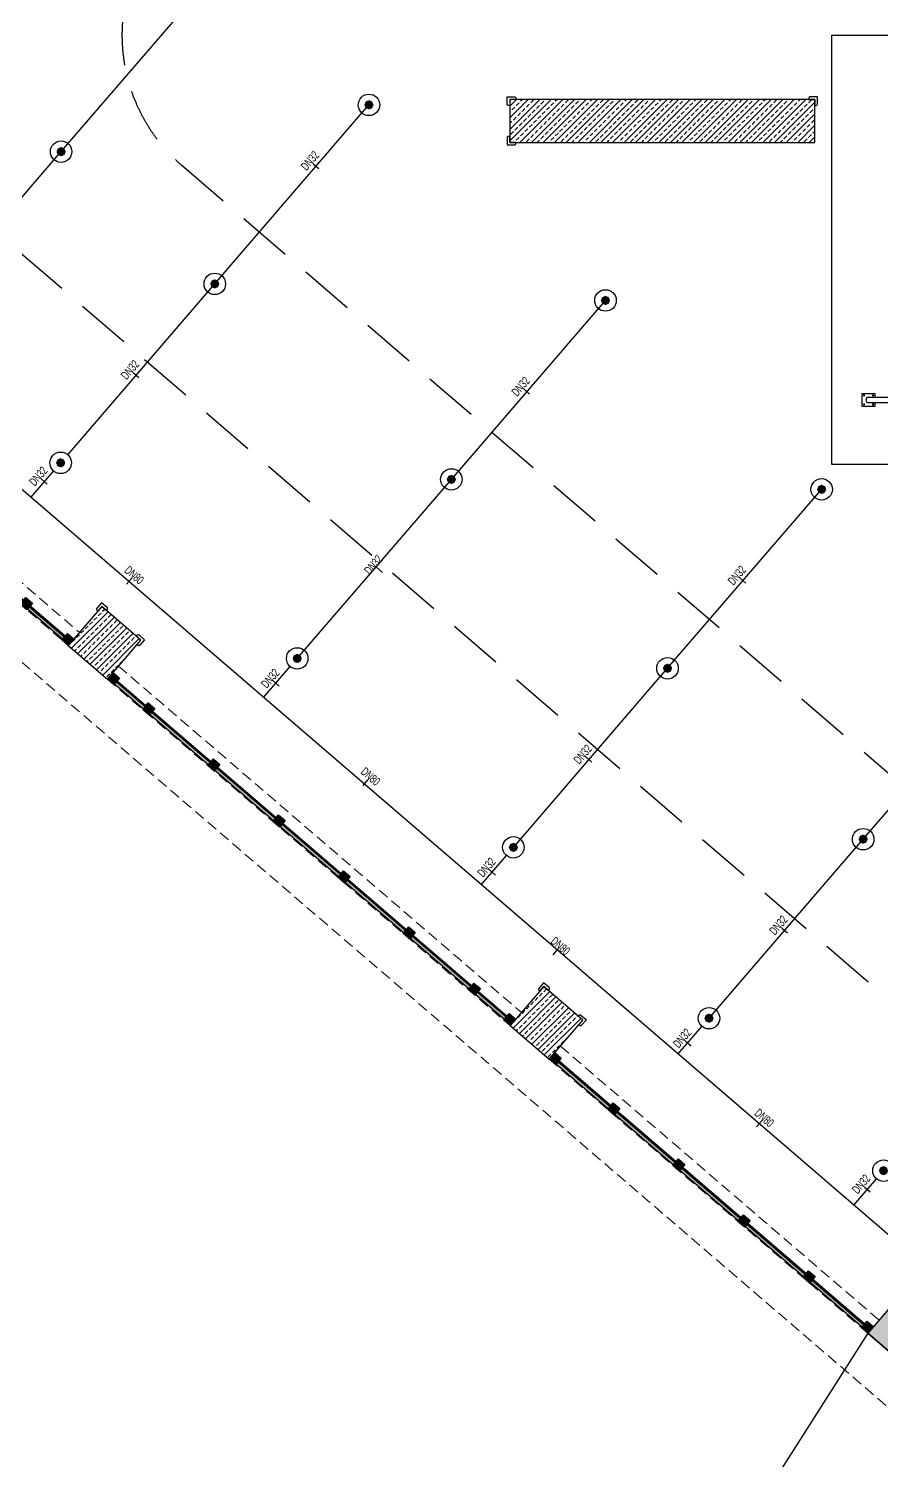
# Model space of a CAD drawing. Header units: millimetres. Extents: x -379292 to 1221486, y 92049 to 447512.
# Drawn here: x 334478 to 344402, y 105220 to 121894 of the extents above; entities that cross this region are included whole.
import ezdxf
from ezdxf.enums import TextEntityAlignment as Align
from ezdxf.lldxf.tags import DXFTag

# ---------------------------------------------------------------- set-up
doc = ezdxf.new("R2010")
doc.units = ezdxf.units.MM
doc.linetypes.add('HIDDEN', pattern=[9.525, 6.35, -3.175])
for name, color, linetype in [('-M-YNGN-BORUID', 7, 'Continuous'), ('-M-YNGN-BORUUZUN', 7, 'Continuous'), ('-M-YNGN-BORUYUK', 7, 'Continuous'), ('-M-YNGN-SPR-YUK', 7, 'Continuous'), ('-M-YNGN-ZON5-CAP-', 7, 'Continuous'), ('-M-YNGN-ZON5-SPR-', 7, 'Continuous'), ('05_HANDRAIL', 153, 'Continuous'), ('05_HATCH CONCRETE', 141, 'Continuous'), ('05_HATCH SOLID-2', 253, 'Continuous'), ('05_SYMBOL', 2, 'Continuous'), ('202-A-Y-MahalAd', 141, 'Continuous')]:
    doc.layers.add(name, color=color, linetype=linetype)
doc.layers.add('-M-YNGN-SPR-CAPCIZGI', color=188, linetype='Continuous', plot=False)
doc.layers.add('-M-YNGN-ZON5', color=11, linetype='SP', lineweight=30)
doc.layers.add('06_FORMWORK HIDDEN', color=252, linetype='HIDDEN2', lineweight=0)
doc.styles.add('CIZGI', font='tahoma.ttf', dxfattribs={"width": 0.8, "oblique": 20})
doc.styles.add('HCAD', font='HCAD.SHX', dxfattribs={"width": 0.8, "height": 0.2})
doc.styles.add('PIPESIZE', font='hcad.shx', dxfattribs={"width": 0.8})
doc.styles.add('SPR-NOT', font='romans.shx')
doc.styles.get("Standard").update_dxf_attribs({"font": 'segoeuil.ttf'})
tags = doc.linetypes.add('HIDDEN2', pattern=[0.1875, 0.125, -0.0625]).pattern_tags.tags
tags[6:7] = [DXFTag(74, 4), DXFTag(75, 0), DXFTag(340, '0'), DXFTag(46, 0.0), DXFTag(50, 0.0), DXFTag(44, 0.0), DXFTag(45, 0.0)]
tags[4:5] = [DXFTag(74, 4), DXFTag(75, 0), DXFTag(340, '0'), DXFTag(46, 0.0), DXFTag(50, 0.0), DXFTag(44, 0.0), DXFTag(45, 0.0)]
doc.linetypes.add('SP', pattern='A,2,-0.1,["SP",CIZGI,S=0.14,R=0.2,X=0,Y=-0.07],-0.255', length=2.355)
pattern_1 = [(225, (905000, -3e-07), (67.351921, -67.351921), []), (225, (904932.65, -3e-07), (67.351921, -67.351921), [47.625, -23.8125])]

# ---------------------------------------------------------------- blocks, each defined once
blk = doc.blocks.new('202_Vida')
at = {"color": 0, "linetype": 'ByBlock', "ltscale": 0.2}
for points in [[(1, 0), (-1, 0)], [(0, 1), (0, -1)]]:
    blk.add_lwpolyline(points, dxfattribs=at)
at = {"color": 0, "linetype": 'ByBlock'}
for radius in [0.42, 0.23, 0.155]:
    blk.add_circle((0, 0), radius, dxfattribs=at)
blk = doc.blocks.new('202_Stoper')
at = {"color": 0, "linetype": 'ByBlock'}
for points in [[(-750, -30), (-750, -75), (-900, -75), (-900, 75), (-750, 75), (-750, 30)], [(750, -30), (750, -75), (900, -75), (900, 75), (750, 75), (750, 30)]]:
    blk.add_lwpolyline(points, dxfattribs=at)
blk.add_lwpolyline([(825, -30, 1), (825, 30), (-825, 30, 1), (-825, -30)], format="xyb", close=True, dxfattribs=at)
at = {"color": 0, "linetype": 'ByBlock', "yscale": 10, "zscale": 10, "rotation": 180}
for p, xscale in [((-877, 53), -10), ((-772, 53), 10), ((772, 53), -10), ((877, 53), 10)]:
    blk.add_blockref('202_Vida', p, dxfattribs=dict(at, xscale=xscale))
at = {"color": 0, "linetype": 'ByBlock', "yscale": 10, "zscale": 10}
for p, xscale in [((-877, -52), 10), ((-772, -52), -10), ((772, -52), 10), ((877, -52), -10)]:
    blk.add_blockref('202_Vida', p, dxfattribs=dict(at, xscale=xscale))
blk = doc.blocks.new('202_Mahalblok')
at = {"color": 0, "linetype": 'ByBlock', "flags": 128}
blk.add_lwpolyline([(0, 0), (0, 5000), (2500, 5000), (2500, 0)], close=True, dxfattribs=at)
at = {"color": 252}
blk.add_blockref('202_Stoper', (1250, 750), dxfattribs=at)
at = {"color": 0, "linetype": 'ByBlock', "ltscale": 25}
blk.add_attdef('MAHALNO', text='', height=200, dxfattribs=at).set_placement((1209, 1390), align=Align.BOTTOM_CENTER)
blk = doc.blocks.new('202_KorkulukDikme')
at = {"ltscale": 25}
h = blk.add_hatch(color=253, dxfattribs=at)
h.dxf.hatch_style = 1
h.paths.add_polyline_path([(-50, 0), (-50, 100), (50, 100), (50, 0)])
at = {"color": 0, "linetype": 'ByBlock', "ltscale": 25}
blk.add_lwpolyline([(-50, 0), (-50, 100), (50, 100), (50, 0)], close=True, dxfattribs=at)
blk = doc.blocks.new('*U32')
at = {"ltscale": 25}
h = blk.add_hatch(color=253, dxfattribs=at)
h.dxf.hatch_style = 1
h.paths.add_polyline_path([(100, 60), (5275, 60), (5275, 10), (100, 10)])
at = {"color": 0, "linetype": 'ByBlock', "ltscale": 25}
blk.add_lwpolyline([(100, 60), (5275, 60), (5275, 10), (100, 10)], close=True, dxfattribs=at)
blk.add_lwpolyline([(100, 45), (5275, 45)], dxfattribs=at)
at = {"ltscale": 25}
for p in [(50, 0), (688, 0), (1688, 0), (2688, 0), (3688, 0), (4688, 0), (5325, 0)]:
    blk.add_blockref('202_KorkulukDikme', p, dxfattribs=at)
blk = doc.blocks.new('*U33')
at = {"ltscale": 25}
h = blk.add_hatch(color=253, dxfattribs=at)
h.dxf.hatch_style = 1
h.paths.add_polyline_path([(100, 60), (6085, 60), (6085, 10), (100, 10)])
at = {"color": 0, "linetype": 'ByBlock', "ltscale": 25}
blk.add_lwpolyline([(100, 60), (6085, 60), (6085, 10), (100, 10)], close=True, dxfattribs=at)
blk.add_lwpolyline([(100, 45), (6085, 45)], dxfattribs=at)
at = {"ltscale": 25}
for p in [(50, 0), (592, 0), (1592, 0), (2592, 0), (3592, 0), (4592, 0), (5592, 0), (6135, 0)]:
    blk.add_blockref('202_KorkulukDikme', p, dxfattribs=at)
blk = doc.blocks.new('*U34')
at = {"ltscale": 25}
h = blk.add_hatch(color=253, dxfattribs=at)
h.dxf.hatch_style = 1
h.paths.add_polyline_path([(100, 60), (4795, 60), (4795, 10), (100, 10)])
at = {"color": 0, "linetype": 'ByBlock', "ltscale": 25}
blk.add_lwpolyline([(100, 60), (4795, 60), (4795, 10), (100, 10)], close=True, dxfattribs=at)
blk.add_lwpolyline([(100, 45), (4795, 45)], dxfattribs=at)
at = {"ltscale": 25}
for p in [(50, 0), (948, 0), (1948, 0), (2948, 0), (3948, 0), (4845, 0)]:
    blk.add_blockref('202_KorkulukDikme', p, dxfattribs=at)
blk = doc.blocks.new('bariyer')
at = {"color": 8, "ltscale": 25}
blk.add_lwpolyline([(0, -70), (15, -70, 0.414214), (30, -55), (30, 30), (-55, 30, 0.414214), (-70, 15), (-70, 0), (0, 0)], format="xyb", close=True, dxfattribs=at)
blk = doc.blocks.new('OtoParkBodrumKatMimari')
at = {"layer": '05_HATCH CONCRETE'}
h = blk.add_hatch(dxfattribs=at)
h.set_pattern_fill('ANSI33', color=8, scale=15, angle=180, style=0)
h.set_pattern_definition(pattern_1)
h.paths.add_polyline_path([(62500, 20250), (58950, 20250), (58950, 19750), (62500, 19750)])
h = blk.add_hatch(dxfattribs=at)
h.set_pattern_fill('ANSI33', color=8, scale=15, angle=180, style=0)
h.set_pattern_definition(pattern_1)
h.paths.add_polyline_path([(54658, 13955), (54203, 14346), (53812, 13892), (54267, 13500)])
h = blk.add_hatch(dxfattribs=at)
h.set_pattern_fill('ANSI33', color=8, scale=15, angle=180, style=0)
h.set_pattern_definition(pattern_1)
h.paths.add_polyline_path([(59800, 9529), (59346, 9920), (58954, 9465), (59409, 9074)])
h = blk.add_hatch(dxfattribs=at)
h.set_pattern_fill('ANSI33', color=8, scale=15, angle=180, style=0)
h.set_pattern_definition(pattern_1)
h.paths.add_polyline_path([(63965, 5944), (63511, 6335), (63119, 5881), (70300, -300), (70900, -300), (70900, 300), (70300, 300), (70300, 96), (66332, 3512), (66527, 3739), (65997, 4196), (65801, 3968), (63770, 5716)])
at = {"color": 5}
for points in [[(62500, 20250), (58950, 20250), (58950, 19750), (62500, 19750)], [(54658, 13955), (54203, 14346), (53812, 13892), (54267, 13500)], [(59800, 9529), (59346, 9920), (58954, 9465), (59409, 9074)], [(63965, 5944), (63511, 6335), (63119, 5881), (70300, -300), (70900, -300), (70900, 300), (70300, 300), (70300, 96), (66332, 3512), (66527, 3739), (65997, 4196), (65801, 3968), (63770, 5716)]]:
    blk.add_lwpolyline(points, close=True, dxfattribs=at)
at = {"layer": '05_HATCH SOLID-2', "color": 251, "ltscale": 25}
for points in [[(150500, -8770), (150500, 187430), (4700, 187430), (4700, 177600), (135600, 177600), (135600, 144600), (143200, 144600), (143200, 59700), (90240, -300), (70300, -300), (63119, 5881)], [(63119, 5881), (53800, -8770)]]:
    blk.add_lwpolyline(points, dxfattribs=at)
at = {"layer": '05_SYMBOL', "color": 252, "linetype": 'HIDDEN', "ltscale": 100}
blk.add_lwpolyline([(66008, 7484), (16095, 50445)], dxfattribs=at)
blk.add_lwpolyline([(99562, 23000), (56437, 23000, 0.695543), (55132, 19484), (66750, 9484, 0.179563), (68055, 9000), (90741, 9000, 0.215217), (92240, 9677), (101062, 19677, 0.645796)], format="xyb", close=True, dxfattribs=at)
at = {"layer": '06_FORMWORK HIDDEN', "linetype": 'HIDDEN', "ltscale": 20}
for p, q in [((70114, -800), (4200, 55933)), ((49868, 17550), (53942, 14043)), ((49738, 17398), (53812, 13892)), ((54397, 13652), (59085, 9617)), ((54267, 13500), (58954, 9465)), ((59540, 9226), (63250, 6032)), ((59409, 9074), (63119, 5881))]:
    blk.add_line(p, q, dxfattribs=at)
at = {"layer": '05_HANDRAIL', "rotation": 319.2811306099715}
for name, p in [('*U32', (49738, 17398)), ('*U33', (54267, 13500)), ('*U34', (59409, 9074))]:
    blk.add_blockref(name, p, dxfattribs=at)
at = {"layer": '05_SYMBOL', "color": 8, "xscale": -1}
blk.add_blockref('bariyer', (58950, 20250), dxfattribs=at)
at = {"layer": '05_SYMBOL', "color": 8}
blk.add_blockref('bariyer', (62500, 20250), dxfattribs=at)
for p, rotation in [((58950, 19750), 180), ((54203, 14346), 49.28113061911701), ((59346, 9920), 49.28113061911701)]:
    blk.add_blockref('bariyer', p, dxfattribs=dict(at, rotation=rotation))
at = {"layer": '05_SYMBOL', "color": 8, "xscale": -1, "rotation": 229.2811306152887}
for p in [(54658, 13955), (59800, 9529)]:
    blk.add_blockref('bariyer', p, dxfattribs=at)
at = {"layer": '202-A-Y-MahalAd', "color": 8, "ltscale": 25}
blk.add_blockref('202_Mahalblok', (62700, 16000), dxfattribs=at).add_auto_attribs({'MAHALNO': 'B-657'})
blk = doc.blocks.new('SPRKL100')
at = {"layer": '-M-YNGN-SPR-CAPCIZGI'}
blk.add_line((0, 0.43), (0, -0.43), dxfattribs=at)
at = {"layer": '-M-YNGN-BORUID', "color": 0, "style": 'HCAD', "width": 0.8, "flags": 1}
blk.add_attdef('DIC', text='', height=0.4, dxfattribs=at).set_placement((0, -1.69), align=Align.CENTER)
at = {"layer": '-M-YNGN-BORUUZUN', "color": 0, "style": 'HCAD', "width": 0.7}
blk.add_attdef('BOY', text='', height=0.8, dxfattribs=at).set_placement((0, -1.08), align=Align.CENTER)
at = {"layer": '-M-YNGN-BORUYUK', "color": 6, "style": 'PIPESIZE', "width": 0.8}
blk.add_attdef('YUK', text='', height=0.5, dxfattribs=at).set_placement((0, 1.87), align=Align.CENTER)
at = {"color": 0, "style": 'PIPESIZE', "width": 0.7}
blk.add_attdef('CAP', text='', height=1, dxfattribs=at).set_placement((0, 0.45), align=Align.CENTER)
blk = doc.blocks.new('SP-C-UP-12')
at = {"ltscale": 10}
blk.add_line((0, 0), (0, 0), dxfattribs=at)
at = {"color": 1, "linetype": 'Continuous'}
blk.add_circle((0, 0), 12.5, dxfattribs=at)
at = {"ltscale": 10}
for points in [[(-5.4, 0), (-3.8, 3.8), (-3.8, -3.8), (0, 5.4)], [(-3.8, -3.8), (0, 5.4), (0, -5.4), (3.8, 3.8)], [(0, -5.4), (3.8, 3.8), (3.8, -3.8), (5.4, 0)]]:
    blk.add_solid(points, dxfattribs=at)
at = {"layer": '-M-YNGN-SPR-YUK', "style": 'SPR-NOT', "width": 0.5, "flags": 9}
for tag, p in [('YUK', (0, 17.8)), ('CAP', (0, 14.4)), ('TIP', (0.2, 10.8))]:
    blk.add_attdef(tag, text='', height=2.5, dxfattribs=at).set_placement(p, align=Align.MIDDLE_CENTER)
blk = doc.blocks.new('A$C69E8C7F8')
at = {"layer": '-M-YNGN-ZON5', "ltscale": 500}
for p, q in [((-2417.3, 359.4), (-8279.3, 5404.8)), ((-3673.5, 1873.6), (-3494.1, 2082)), ((-3494.6, 1719.6), (-3315.2, 1928.1)), ((-3844.7, 1674.6), (-3673.5, 1873.6)), ((-3665.8, 1520.7), (-3494.6, 1719.6)), ((-3219.3, 1491.9), (-3039.9, 1700.3)), ((-3708.7, 1470.9), (-3682.1, 1501.7)), ((-3398.7, 1283.4), (-3219.3, 1491.9)), ((-2967.7, 1271.9), (-2788.3, 1480.3)), ((-3438, 1237.8), (-3406.9, 1274)), ((-3147.1, 1063.4), (-2967.7, 1271.9)), ((-2740, 1072.9), (-2560.6, 1281.3)), ((-2919.4, 864.4), (-2740, 1072.9)), ((-3184.6, 1019.8), (-3155.2, 1054)), ((-2955.5, 822.5), (-2927.5, 855)), ((-2751, 646.5), (-2724.4, 677.4))]:
    blk.add_line(p, q, dxfattribs=at)
at = {"layer": '-M-YNGN-ZON5-CAP-'}
ref = blk.add_blockref('SPRKL100', (-3376.7, 1856.8), dxfattribs=dict(at, xscale=10, yscale=10, zscale=10, rotation=49.28113061156347))
ref.add_attrib('CAP', 'DN32', dxfattribs={"layer": '0', "color": 0, "height": 10, "rotation": 49.2811, "style": 'PIPESIZE', "width": 0.7}).set_placement((-3380.1, 1859.8), align=Align.CENTER)
ref = blk.add_blockref('SPRKL100', (-3586.1, 1613.3), dxfattribs=dict(at, xscale=10, yscale=10, zscale=10, rotation=49.28113061156347))
ref.add_attrib('CAP', 'DN32', dxfattribs={"layer": '0', "color": 0, "height": 10, "rotation": 49.2811, "style": 'PIPESIZE', "width": 0.7}).set_placement((-3589.5, 1616.3), align=Align.CENTER)
ref = blk.add_blockref('SPRKL100', (-3131.4, 1594), dxfattribs=dict(at, xscale=10, yscale=10, zscale=10, rotation=49.28113061156347))
ref.add_attrib('CAP', 'DN32', dxfattribs={"layer": '0', "color": 0, "height": 10, "rotation": 49.2811, "style": 'PIPESIZE', "width": 0.7}).set_placement((-3134.8, 1596.9), align=Align.CENTER)
ref = blk.add_blockref('SPRKL100', (-3692.9, 1489.3), dxfattribs=dict(at, xscale=10, yscale=10, zscale=10, rotation=49.28113061156347))
ref.add_attrib('CAP', 'DN32', dxfattribs={"layer": '0', "color": 0, "height": 10, "rotation": 49.2811, "style": 'PIPESIZE', "width": 0.7}).set_placement((-3696.3, 1492.3), align=Align.CENTER)
ref = blk.add_blockref('SPRKL100', (-3302.8, 1386.4), dxfattribs=dict(at, xscale=10, yscale=10, zscale=10, rotation=49.28113061156347))
ref.add_attrib('CAP', 'DN32', dxfattribs={"layer": '0', "color": 0, "height": 10, "rotation": 49.2811, "style": 'PIPESIZE', "width": 0.7}).set_placement((-3306.3, 1389.3), align=Align.CENTER)
ref = blk.add_blockref('SPRKL100', (-3594.5, 1373.3), dxfattribs=dict(at, xscale=10, yscale=10, zscale=10, rotation=319.2811306058457))
ref.add_attrib('CAP', 'DN80', dxfattribs={"layer": '0', "color": 0, "height": 10, "rotation": 319.2811, "style": 'PIPESIZE', "width": 0.7}).set_placement((-3591.6, 1376.7), align=Align.CENTER)
ref = blk.add_blockref('SPRKL100', (-2879.8, 1374), dxfattribs=dict(at, xscale=10, yscale=10, zscale=10, rotation=49.28113061156347))
ref.add_attrib('CAP', 'DN32', dxfattribs={"layer": '0', "color": 0, "height": 10, "rotation": 49.2811, "style": 'PIPESIZE', "width": 0.7}).set_placement((-2883.2, 1376.9), align=Align.CENTER)
ref = blk.add_blockref('SPRKL100', (-3422.9, 1254), dxfattribs=dict(at, xscale=10, yscale=10, zscale=10, rotation=49.28113061156347))
ref.add_attrib('CAP', 'DN32', dxfattribs={"layer": '0', "color": 0, "height": 10, "rotation": 49.2811, "style": 'PIPESIZE', "width": 0.7}).set_placement((-3426.3, 1256.9), align=Align.CENTER)
ref = blk.add_blockref('SPRKL100', (-3059.2, 1165.6), dxfattribs=dict(at, xscale=10, yscale=10, zscale=10, rotation=49.28113061156347))
ref.add_attrib('CAP', 'DN32', dxfattribs={"layer": '0', "color": 0, "height": 10, "rotation": 49.2811, "style": 'PIPESIZE', "width": 0.7}).set_placement((-3062.6, 1168.5), align=Align.CENTER)
ref = blk.add_blockref('SPRKL100', (-3319.5, 1138.8), dxfattribs=dict(at, xscale=10, yscale=10, zscale=10, rotation=319.2811306058457))
ref.add_attrib('CAP', 'DN80', dxfattribs={"layer": '0', "color": 0, "height": 10, "rotation": 319.2811, "style": 'PIPESIZE', "width": 0.7}).set_placement((-3316.6, 1142.2), align=Align.CENTER)
ref = blk.add_blockref('SPRKL100', (-3171.2, 1034), dxfattribs=dict(at, xscale=10, yscale=10, zscale=10, rotation=49.28113061156347))
ref.add_attrib('CAP', 'DN32', dxfattribs={"layer": '0', "color": 0, "height": 10, "rotation": 49.2811, "style": 'PIPESIZE', "width": 0.7}).set_placement((-3174.6, 1036.9), align=Align.CENTER)
ref = blk.add_blockref('SPRKL100', (-2831.5, 966.6), dxfattribs=dict(at, xscale=10, yscale=10, zscale=10, rotation=49.28113061156347))
ref.add_attrib('CAP', 'DN32', dxfattribs={"layer": '0', "color": 0, "height": 10, "rotation": 49.2811, "style": 'PIPESIZE', "width": 0.7}).set_placement((-2834.9, 969.5), align=Align.CENTER)
ref = blk.add_blockref('SPRKL100', (-3098.5, 941.4), dxfattribs=dict(at, xscale=10, yscale=10, zscale=10, rotation=319.2811306058457))
ref.add_attrib('CAP', 'DN80', dxfattribs={"layer": '0', "color": 0, "height": 10, "rotation": 319.2811, "style": 'PIPESIZE', "width": 0.7}).set_placement((-3095.6, 944.8), align=Align.CENTER)
ref = blk.add_blockref('SPRKL100', (-2943.5, 835), dxfattribs=dict(at, xscale=10, yscale=10, zscale=10, rotation=49.28113061156347))
ref.add_attrib('CAP', 'DN32', dxfattribs={"layer": '0', "color": 0, "height": 10, "rotation": 49.2811, "style": 'PIPESIZE', "width": 0.7}).set_placement((-2946.9, 837.9), align=Align.CENTER)
ref = blk.add_blockref('SPRKL100', (-2861.2, 741.2), dxfattribs=dict(at, xscale=10, yscale=10, zscale=10, rotation=319.2811306058457))
ref.add_attrib('CAP', 'DN80', dxfattribs={"layer": '0', "color": 0, "height": 10, "rotation": 319.2811, "style": 'PIPESIZE', "width": 0.7}).set_placement((-2858.3, 744.6), align=Align.CENTER)
ref = blk.add_blockref('SPRKL100', (-2735.2, 665), dxfattribs=dict(at, xscale=10, yscale=10, zscale=10, rotation=49.28113061156347))
ref.add_attrib('CAP', 'DN32', dxfattribs={"layer": '0', "color": 0, "height": 10, "rotation": 49.2811, "style": 'PIPESIZE', "width": 0.7}).set_placement((-2738.6, 668), align=Align.CENTER)
at = {"layer": '-M-YNGN-ZON5-SPR-', "ltscale": 25}
for p in [(-3315.2, 1928.1), (-3673.5, 1873.6), (-3494.6, 1719.6), (-3039.9, 1700.3), (-3674, 1511.2), (-3219.3, 1491.9), (-2788.3, 1480.3), (-3398.7, 1283.4), (-2967.7, 1271.9), (-2740, 1072.9), (-3147.1, 1063.4), (-2919.4, 864.4), (-2716.3, 686.9)]:
    blk.add_blockref('SP-C-UP-12', p, dxfattribs=at)

msp = doc.modelspace()

# ---------------------------------------------------------------- block references
at = {"color": 8}
msp.add_blockref('OtoParkBodrumKatMimari', (281127.6, 100818.8), dxfattribs=at)

# ---------------------------------------------------------------- next in the draw order: block references
at = {"layer": '-M-YNGN-ZON5', "ltscale": 25, "xscale": 10, "yscale": 10, "zscale": 10}
msp.add_blockref('A$C69E8C7F8', (371590.7, 101725.1), dxfattribs=at)

doc.saveas('drawing.dxf')
